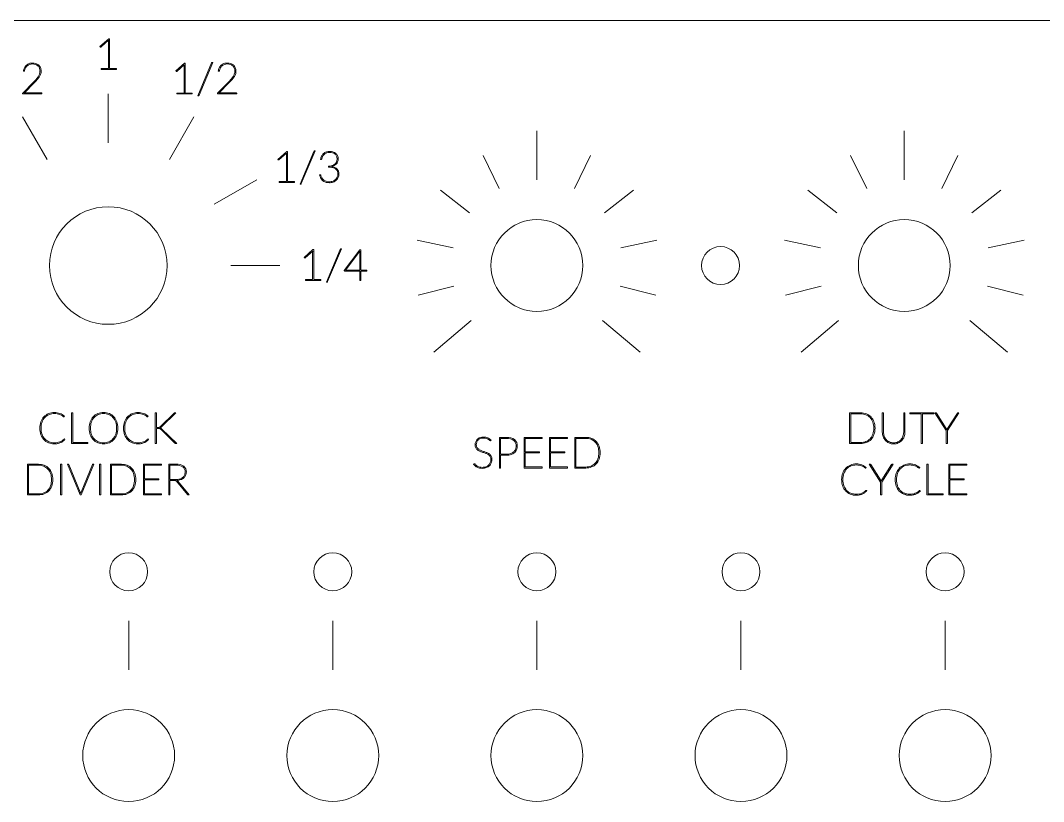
# Model space of a CAD drawing. Header units: millimetres. Extents: x 0 to 300, y 0 to 120.
# Drawn here: x 82.8 to 166.4, y 56.2 to 120 of the extents above; entities that cross this region are included whole.
import ezdxf

# ---------------------------------------------------------------- set-up
doc = ezdxf.new("R2010")
doc.units = ezdxf.units.MM
for name, color, linetype, lineweight, true_color in [('ext', 1, 'Continuous', 0, 0xff0000), ('gravures', 30, 'Continuous', 0, 0xff7f00), ('int', 3, 'Continuous', 0, 0x00ff00), ('txt', 51, 'Continuous', 0, 0xffffb5)]:
    doc.layers.add(name, color=color, linetype=linetype, lineweight=lineweight, true_color=true_color)

msp = doc.modelspace()

# ---------------------------------------------------------------- linework, layer by layer
at = {"layer": 'ext'}
msp.add_line((0, 120), (300, 120), dxfattribs=at)
at = {"layer": 'gravures'}
for p, q in [((90, 110), (90, 114)), ((85, 108.66), (83, 112.124)), ((95, 108.66), (97, 112.124)), ((125, 107), (125, 111)), ((155, 107), (155, 111)), ((121.931, 106.292), (120.616, 108.988)), ((128.069, 106.292), (129.384, 108.988)), ((151.931, 106.292), (150.616, 108.988)), ((158.069, 106.292), (159.384, 108.988)), ((98.66, 105), (102.124, 107)), ((119.484, 104.31), (117.12, 106.157)), ((130.516, 104.31), (132.88, 106.157)), ((149.484, 104.31), (147.12, 106.157)), ((160.516, 104.31), (162.88, 106.157)), ((118.153, 101.455), (115.219, 102.079)), ((131.847, 101.455), (134.781, 102.079)), ((148.153, 101.455), (145.219, 102.079)), ((161.847, 101.455), (164.781, 102.079)), ((100, 100), (104, 100)), ((118.208, 98.307), (115.297, 97.581)), ((131.792, 98.307), (134.703, 97.581)), ((148.208, 98.307), (145.297, 97.581)), ((161.792, 98.307), (164.703, 97.581)), ((119.638, 95.5), (116.574, 92.929)), ((130.362, 95.5), (133.426, 92.929)), ((149.638, 95.5), (146.574, 92.929)), ((160.362, 95.5), (163.426, 92.929)), ((91.666, 67), (91.666, 71)), ((108.333, 67), (108.333, 71)), ((125, 67), (125, 71)), ((141.666, 67), (141.666, 71)), ((158.333, 67), (158.333, 71))]:
    msp.add_line(p, q, dxfattribs=at)
at = {"layer": 'int'}
for centre, radius in [((90, 100), 4.8), ((125, 100), 3.75), ((155, 100), 3.75), ((140, 100), 1.55), ((91.666, 75), 1.55), ((108.333, 75), 1.55), ((125, 75), 1.55), ((141.666, 75), 1.55), ((158.333, 75), 1.55), ((91.666, 60), 3.75), ((108.333, 60), 3.75), ((125, 60), 3.75), ((141.666, 60), 3.75), ((158.333, 60), 3.75)]:
    msp.add_circle(centre, radius, dxfattribs=at)
at = {"layer": 'txt'}
for p, q in [((89.323, 117.877), (90.035, 118.513)), ((89.35, 117.842), (89.323, 117.877)), ((90.015, 118.386), (89.407, 117.838)), ((90.01, 116.073), (90.01, 118.274)), ((90.035, 118.513), (90.103, 118.513)), ((90.103, 118.513), (90.103, 116.073)), ((95.507, 115.876), (96.219, 116.511)), ((96.199, 116.385), (95.591, 115.837)), ((96.194, 114.072), (96.194, 116.273)), ((96.219, 116.511), (96.286, 116.511)), ((96.286, 116.511), (96.286, 114.072)), ((97.316, 113.856), (98.439, 116.531)), ((98.539, 116.57), (97.415, 113.896)), ((98.5, 116.57), (98.539, 116.57)), ((83.113, 115.862), (83.069, 115.868)), ((89.416, 116.073), (90.01, 116.073)), ((89.416, 116), (89.416, 116.073)), ((90.677, 116), (89.416, 116)), ((90.103, 116.073), (90.677, 116.073)), ((90.677, 116.073), (90.677, 116)), ((95.534, 115.841), (95.507, 115.876)), ((99.022, 115.862), (98.978, 115.868)), ((83.022, 114.079), (83.904, 114.972)), ((83.97, 114.931), (83.127, 114.068)), ((98.932, 114.079), (99.813, 114.972)), ((99.88, 114.931), (99.037, 114.068)), ((83.001, 113.999), (83.001, 114.032)), ((84.583, 113.999), (83.001, 113.999)), ((83.343, 114.086), (84.55, 114.086)), ((84.583, 114.052), (84.583, 113.999)), ((95.6, 114.072), (96.194, 114.072)), ((95.6, 113.999), (95.6, 114.072)), ((96.86, 113.999), (95.6, 113.999)), ((96.286, 114.072), (96.86, 114.072)), ((96.86, 114.072), (96.86, 113.999)), ((97.351, 113.856), (97.316, 113.856)), ((98.91, 113.999), (98.91, 114.032)), ((100.493, 113.999), (98.91, 113.999)), ((99.252, 114.086), (100.459, 114.086)), ((100.493, 114.052), (100.493, 113.999)), ((103.856, 108.663), (104.568, 109.298)), ((103.883, 108.628), (103.856, 108.663)), ((104.548, 109.172), (103.94, 108.624)), ((104.543, 106.858), (104.543, 109.06)), ((104.568, 109.298), (104.635, 109.298)), ((104.635, 109.298), (104.635, 106.858)), ((105.665, 106.643), (106.788, 109.318)), ((106.888, 109.357), (105.764, 106.682)), ((106.849, 109.357), (106.888, 109.357)), ((107.38, 108.649), (107.336, 108.654)), ((107.983, 108.037), (107.983, 108.103)), ((107.252, 107.39), (107.283, 107.404)), ((103.949, 106.858), (104.543, 106.858)), ((103.949, 106.786), (103.949, 106.858)), ((105.21, 106.786), (103.949, 106.786)), ((104.635, 106.858), (105.21, 106.858)), ((105.21, 106.858), (105.21, 106.786)), ((105.7, 106.643), (105.665, 106.643)), ((106, 100.663), (106.711, 101.298)), ((106.692, 101.172), (106.084, 100.624)), ((106.711, 101.298), (106.779, 101.298)), ((106.779, 101.298), (106.779, 98.858)), ((107.809, 98.643), (108.932, 101.318)), ((109.032, 101.357), (107.908, 98.682)), ((108.993, 101.357), (109.032, 101.357)), ((109.266, 99.605), (110.545, 101.289)), ((110.541, 101.161), (109.371, 99.61)), ((110.545, 101.289), (110.619, 101.289)), ((110.619, 101.289), (110.619, 99.61)), ((106.027, 100.628), (106, 100.663)), ((106.686, 98.858), (106.686, 101.06)), ((110.536, 99.61), (110.536, 101.067)), ((109.275, 99.563), (109.266, 99.605)), ((110.536, 99.536), (109.318, 99.536)), ((109.371, 99.61), (110.536, 99.61)), ((110.536, 98.786), (110.536, 99.536)), ((110.619, 99.61), (111.119, 99.61)), ((111.083, 99.536), (110.619, 99.536)), ((110.619, 99.536), (110.619, 98.786)), ((111.119, 99.61), (111.119, 99.566)), ((106.093, 98.858), (106.686, 98.858)), ((106.093, 98.786), (106.093, 98.858)), ((107.353, 98.786), (106.093, 98.786)), ((106.779, 98.858), (107.353, 98.858)), ((107.353, 98.858), (107.353, 98.786)), ((107.844, 98.643), (107.809, 98.643)), ((110.619, 98.786), (110.536, 98.786)), ((86.996, 85.472), (86.996, 87.972)), ((86.996, 87.972), (87.094, 87.972)), ((87.094, 87.972), (87.094, 85.557)), ((93.828, 85.472), (93.828, 87.972)), ((93.828, 87.972), (93.926, 87.972)), ((93.926, 87.972), (93.926, 86.786)), ((94.262, 86.848), (95.365, 87.934)), ((95.52, 87.972), (94.355, 86.825)), ((95.448, 87.972), (95.52, 87.972)), ((150.539, 85.472), (150.539, 87.972)), ((150.539, 87.972), (151.441, 87.972)), ((151.441, 87.892), (150.637, 87.892)), ((150.637, 87.892), (150.637, 85.552)), ((153.208, 86.411), (153.208, 87.972)), ((153.208, 87.972), (153.305, 87.972)), ((153.305, 87.972), (153.305, 86.414)), ((154.951, 86.411), (154.951, 87.972)), ((154.951, 87.972), (155.05, 87.972)), ((155.05, 87.972), (155.05, 86.411)), ((155.466, 87.887), (155.466, 87.972)), ((155.466, 87.972), (157.4, 87.972)), ((156.387, 87.887), (155.466, 87.887)), ((156.387, 85.472), (156.387, 87.887)), ((157.4, 87.887), (156.484, 87.887)), ((156.484, 87.887), (156.484, 85.472)), ((157.4, 87.972), (157.4, 87.887)), ((158.433, 86.522), (157.505, 87.972)), ((157.505, 87.972), (157.589, 87.972)), ((157.631, 87.945), (158.422, 86.704)), ((159.461, 87.972), (158.533, 86.522)), ((158.543, 86.704), (159.335, 87.945)), ((159.376, 87.972), (159.461, 87.972)), ((86.417, 87.703), (86.39, 87.664)), ((93.249, 87.703), (93.223, 87.664)), ((93.926, 86.786), (94.086, 86.786)), ((94.092, 86.708), (93.926, 86.708)), ((93.926, 86.708), (93.926, 85.472)), ((95.439, 85.505), (94.28, 86.635)), ((94.357, 86.683), (95.59, 85.472)), ((158.433, 85.472), (158.433, 86.522)), ((158.533, 86.522), (158.533, 85.472)), ((86.427, 85.835), (86.465, 85.795)), ((88.333, 85.472), (86.996, 85.472)), ((87.094, 85.557), (88.333, 85.557)), ((88.333, 85.557), (88.333, 85.472)), ((93.26, 85.835), (93.297, 85.795)), ((93.926, 85.472), (93.828, 85.472)), ((95.59, 85.472), (95.52, 85.472)), ((121.254, 85.751), (121.233, 85.712)), ((121.942, 83.472), (121.942, 85.972)), ((121.942, 85.972), (122.54, 85.972)), ((122.54, 85.894), (122.04, 85.894)), ((122.04, 85.894), (122.04, 84.597)), ((123.956, 83.472), (123.956, 85.972)), ((123.956, 85.972), (125.432, 85.972)), ((125.432, 85.888), (124.054, 85.888)), ((124.054, 85.888), (124.054, 84.78)), ((125.432, 85.972), (125.432, 85.888)), ((126.024, 83.472), (126.024, 85.972)), ((126.024, 85.972), (127.5, 85.972)), ((127.5, 85.888), (126.122, 85.888)), ((126.122, 85.888), (126.122, 84.78)), ((127.5, 85.972), (127.5, 85.888)), ((128.092, 83.472), (128.092, 85.972)), ((128.092, 85.972), (128.993, 85.972)), ((128.993, 85.892), (128.189, 85.892)), ((128.189, 85.892), (128.189, 83.552)), ((151.441, 85.472), (150.539, 85.472)), ((150.637, 85.552), (151.441, 85.552)), ((156.484, 85.472), (156.387, 85.472)), ((158.533, 85.472), (158.433, 85.472)), ((122.04, 84.597), (122.54, 84.597)), ((122.04, 84.517), (122.04, 83.472)), ((122.54, 84.517), (122.04, 84.517)), ((124.054, 84.78), (125.215, 84.78)), ((125.215, 84.699), (124.054, 84.699)), ((124.054, 84.699), (124.054, 83.556)), ((125.215, 84.78), (125.215, 84.699)), ((126.122, 84.78), (127.283, 84.78)), ((127.283, 84.699), (126.122, 84.699)), ((126.122, 84.699), (126.122, 83.556)), ((127.283, 84.78), (127.283, 84.699)), ((83.399, 81.276), (83.399, 83.776)), ((83.399, 83.776), (84.301, 83.776)), ((84.301, 83.696), (83.497, 83.696)), ((83.497, 83.696), (83.497, 81.356)), ((86.1, 81.276), (86.1, 83.776)), ((86.1, 83.776), (86.198, 83.776)), ((86.198, 83.776), (86.198, 81.276)), ((86.659, 83.776), (86.735, 83.776)), ((87.697, 81.276), (86.659, 83.776)), ((86.774, 83.746), (87.702, 81.507)), ((87.778, 81.507), (88.705, 83.746)), ((88.822, 83.776), (87.784, 81.276)), ((88.748, 83.776), (88.822, 83.776)), ((89.283, 81.276), (89.283, 83.776)), ((89.283, 83.776), (89.38, 83.776)), ((89.38, 83.776), (89.38, 81.276)), ((90.173, 81.276), (90.173, 83.776)), ((90.173, 83.776), (91.075, 83.776)), ((91.075, 83.696), (90.271, 83.696)), ((90.271, 83.696), (90.271, 81.356)), ((92.874, 81.276), (92.874, 83.776)), ((92.874, 83.776), (94.35, 83.776)), ((94.35, 83.692), (92.972, 83.692)), ((92.972, 83.692), (92.972, 82.584)), ((94.35, 83.776), (94.35, 83.692)), ((94.942, 81.276), (94.942, 83.776)), ((94.942, 83.776), (95.544, 83.776)), ((95.544, 83.698), (95.039, 83.698)), ((95.039, 83.698), (95.039, 82.528)), ((119.837, 83.769), (119.86, 83.804)), ((124.054, 83.556), (125.436, 83.556)), ((125.436, 83.556), (125.432, 83.472)), ((126.122, 83.556), (127.504, 83.556)), ((127.504, 83.556), (127.5, 83.472)), ((128.189, 83.552), (128.993, 83.552)), ((153.058, 82.327), (152.13, 83.776)), ((152.13, 83.776), (152.214, 83.776)), ((152.256, 83.749), (153.048, 82.508)), ((154.086, 83.776), (153.158, 82.327)), ((153.169, 82.508), (153.96, 83.749)), ((154.001, 83.776), (154.086, 83.776)), ((156.847, 81.276), (156.847, 83.776)), ((156.847, 83.776), (156.945, 83.776)), ((156.945, 83.776), (156.945, 81.361)), ((158.634, 81.276), (158.634, 83.776)), ((158.634, 83.776), (160.11, 83.776)), ((160.11, 83.692), (158.732, 83.692)), ((158.732, 83.692), (158.732, 82.584)), ((160.11, 83.776), (160.11, 83.692)), ((122.04, 83.472), (121.942, 83.472)), ((125.432, 83.472), (123.956, 83.472)), ((127.5, 83.472), (126.024, 83.472)), ((128.993, 83.472), (128.092, 83.472)), ((151.894, 83.508), (151.867, 83.468)), ((156.268, 83.508), (156.241, 83.468)), ((92.972, 82.584), (94.133, 82.584)), ((94.133, 82.503), (92.972, 82.503)), ((92.972, 82.503), (92.972, 81.36)), ((94.133, 82.584), (94.133, 82.503)), ((95.039, 82.528), (95.516, 82.528)), ((95.039, 82.453), (95.039, 81.276)), ((95.404, 82.453), (95.039, 82.453)), ((96.457, 81.306), (95.575, 82.385)), ((95.67, 82.405), (96.601, 81.276)), ((153.058, 81.276), (153.058, 82.327)), ((153.158, 82.327), (153.158, 81.276)), ((158.732, 82.584), (159.893, 82.584)), ((159.893, 82.503), (158.732, 82.503)), ((158.732, 82.503), (158.732, 81.36)), ((159.893, 82.584), (159.893, 82.503)), ((84.301, 81.276), (83.399, 81.276)), ((83.497, 81.356), (84.301, 81.356)), ((86.198, 81.276), (86.1, 81.276)), ((87.784, 81.276), (87.697, 81.276)), ((89.38, 81.276), (89.283, 81.276)), ((91.075, 81.276), (90.173, 81.276)), ((90.271, 81.356), (91.075, 81.356)), ((94.35, 81.276), (92.874, 81.276)), ((92.972, 81.36), (94.353, 81.36)), ((94.353, 81.36), (94.35, 81.276)), ((95.039, 81.276), (94.942, 81.276)), ((96.601, 81.276), (96.52, 81.276)), ((151.905, 81.639), (151.942, 81.6)), ((153.158, 81.276), (153.058, 81.276)), ((156.279, 81.639), (156.316, 81.6)), ((158.184, 81.276), (156.847, 81.276)), ((156.945, 81.361), (158.184, 81.361)), ((158.184, 81.361), (158.184, 81.276)), ((160.11, 81.276), (158.634, 81.276)), ((158.732, 81.36), (160.113, 81.36)), ((160.113, 81.36), (160.11, 81.276))]:
    msp.add_line(p, q, dxfattribs=at)
for centre, radius, start, end in [((89.384, 117.87), 0.0434, 219.45133, 260.87759), ((89.382, 117.86), 0.0335, 261.89538, 319.37971), ((91.216, 118.271), 1.206, 174.53526, 179.85983), ((83.907, 115.763), 0.845, 153.1851, 172.88889), ((83.774, 115.827), 0.697, 131.30518, 152.98981), ((83.881, 115.783), 0.725, 151.92308, 170.47908), ((83.768, 115.843), 0.596, 130.48064, 151.86741), ((83.765, 115.831), 0.689, 109.11702, 130.93791), ((83.788, 115.815), 0.631, 109.81768, 130.25565), ((83.81, 115.695), 0.832, 89.42542, 108.97759), ((83.807, 115.754), 0.695, 89.33508, 109.57446), ((83.817, 115.687), 0.763, 72.86453, 90.15614), ((83.821, 115.645), 0.882, 72.91376, 90.15466), ((83.881, 115.888), 0.551, 49.86651, 73.06599), ((83.893, 115.87), 0.646, 50.49167, 73.18171), ((83.894, 115.909), 0.527, 24.40625, 49.4122), ((83.928, 115.92), 0.585, 24.3879, 49.95774), ((83.81, 115.88), 0.616, 358.54262, 23.68346), ((83.827, 115.882), 0.692, 358.62911, 23.80135), ((97.4, 116.27), 1.206, 174.53526, 179.85983), ((98.498, 116.506), 0.064, 88.51459, 157.1425), ((99.816, 115.763), 0.845, 153.1851, 172.88889), ((99.684, 115.827), 0.697, 131.30518, 152.98981), ((99.791, 115.783), 0.725, 151.92308, 170.47908), ((99.677, 115.843), 0.596, 130.48064, 151.86741), ((99.675, 115.831), 0.689, 109.11702, 130.93791), ((99.698, 115.815), 0.631, 109.81768, 130.25565), ((99.72, 115.695), 0.832, 89.42542, 108.97759), ((99.717, 115.754), 0.695, 89.33508, 109.57446), ((99.727, 115.687), 0.763, 72.86453, 90.15614), ((99.731, 115.645), 0.882, 72.91376, 90.15466), ((99.791, 115.888), 0.551, 49.86651, 73.06599), ((99.803, 115.87), 0.646, 50.49167, 73.18171), ((99.803, 115.909), 0.527, 24.40625, 49.4122), ((99.837, 115.92), 0.585, 24.3879, 49.95774), ((99.719, 115.88), 0.616, 358.54262, 23.68346), ((99.737, 115.882), 0.692, 358.62911, 23.80135), ((83.121, 115.908), 0.0461, 260.34927, 354.58552), ((82.744, 116.417), 1.837, 317.91096, 326.31716), ((82.89, 116.359), 1.769, 316.78045, 325.86245), ((83.412, 115.973), 1.034, 326.26093, 340.04349), ((83.461, 115.972), 1.08, 325.8867, 339.91868), ((83.709, 115.859), 0.716, 340.53695, 0.41912), ((83.751, 115.859), 0.769, 340.38032, 0.48909), ((95.568, 115.869), 0.0434, 219.45133, 260.87759), ((95.566, 115.859), 0.0335, 261.89538, 319.37971), ((99.03, 115.908), 0.0461, 260.34927, 354.58552), ((98.653, 116.417), 1.837, 317.91096, 326.31716), ((98.8, 116.359), 1.769, 316.78045, 325.86245), ((99.321, 115.973), 1.034, 326.26093, 340.04349), ((99.37, 115.972), 1.08, 325.8867, 339.91868), ((99.619, 115.859), 0.716, 340.53695, 0.41912), ((99.66, 115.859), 0.769, 340.38032, 0.48909), ((79.585, 119.254), 6.082, 315.2446, 318.02856), ((77.367, 121.517), 9.327, 315.0721, 316.92517), ((95.495, 119.254), 6.082, 315.2446, 318.02856), ((93.276, 121.517), 9.327, 315.0721, 316.92517), ((83.055, 114.033), 0.0537, 152.03812, 180.90525), ((83.079, 114.02), 0.0813, 133.91539, 151.81266), ((83.301, 113.158), 0.927, 94.52899, 100.79196), ((83.34, 112.696), 1.39, 89.87485, 94.61281), ((84.554, 114.056), 0.0299, 351.54055, 97.79708), ((97.351, 113.938), 0.0818, 269.94782, 297.13439), ((97.362, 113.916), 0.0573, 297.73549, 338.95126), ((98.964, 114.033), 0.0537, 152.03812, 180.90525), ((98.988, 114.02), 0.0813, 133.91539, 151.81266), ((99.21, 113.158), 0.927, 94.52899, 100.79196), ((99.249, 112.696), 1.39, 89.87485, 94.61281), ((100.463, 114.056), 0.0299, 351.54055, 97.79708), ((103.917, 108.655), 0.0434, 219.45133, 260.87759), ((103.915, 108.646), 0.0335, 261.89538, 319.37971), ((105.749, 109.057), 1.206, 174.53526, 179.85983), ((106.847, 109.293), 0.064, 88.51459, 157.1425), ((108.18, 108.547), 0.851, 153.18361, 172.74205), ((107.39, 108.684), 0.0367, 254.5571, 307.52478), ((107.356, 108.706), 0.0754, 318.18759, 348.16845), ((108.043, 108.613), 0.699, 131.36835, 152.99414), ((108.136, 108.569), 0.716, 151.47723, 170.29056), ((108.044, 108.619), 0.612, 130.57811, 151.45487), ((108.031, 108.62), 0.686, 109.07422, 130.98071), ((108.051, 108.606), 0.626, 109.602, 130.27151), ((108.078, 108.48), 0.834, 89.43255, 108.95778), ((108.075, 108.533), 0.703, 89.37785, 109.45658), ((108.086, 108.474), 0.762, 73.05463, 90.22507), ((108.09, 108.42), 0.894, 73.41344, 90.22928), ((108.149, 108.672), 0.554, 50.93793, 73.32171), ((108.168, 108.673), 0.629, 51.01524, 73.66218), ((108.186, 108.728), 0.487, 24.29177, 50.22685), ((108.205, 108.727), 0.564, 25.15479, 50.53963), ((108.089, 108.69), 0.591, 358.5967, 23.74992), ((108.14, 108.669), 0.541, 335.88306, 0.70236), ((108.133, 108.702), 0.64, 358.5721, 24.40149), ((108.196, 108.678), 0.577, 337.81001, 0.79484), ((107.961, 109.155), 1.052, 271.17445, 287.44055), ((107.997, 106.779), 1.259, 74.38643, 90.65306), ((108.076, 108.844), 0.782, 282.17388, 298.12783), ((108.138, 107.224), 0.862, 65.25439, 83.1421), ((108.082, 108.776), 0.654, 287.31218, 309.27715), ((108.16, 107.361), 0.654, 50.83951, 74.33704), ((108.133, 108.745), 0.668, 297.83932, 316.15353), ((108.173, 108.659), 0.507, 309.68686, 335.35815), ((108.234, 107.436), 0.629, 43.943, 65.12811), ((108.275, 107.513), 0.464, 21.74411, 50.10015), ((108.195, 108.682), 0.58, 316.40641, 337.47491), ((108.3, 107.505), 0.534, 19.94303, 43.53435), ((108.838, 107.782), 1.633, 193.88739, 198.96168), ((107.306, 107.333), 0.0745, 80.43423, 108.31529), ((108.073, 107.519), 0.824, 198.92426, 209.86926), ((107.309, 107.366), 0.0419, 11.01154, 77.2576), ((106.129, 106.965), 1.288, 15.68289, 18.49651), ((108.027, 107.493), 0.772, 209.9101, 222.26375), ((108.113, 107.54), 0.778, 196.94275, 205.3025), ((108.074, 107.523), 0.736, 205.39128, 216.79917), ((107.877, 107.36), 0.571, 222.52729, 240.6971), ((107.929, 107.415), 0.554, 216.85323, 234.88149), ((107.998, 107.515), 0.676, 235.00286, 252.45368), ((108.088, 107.52), 0.682, 293.11173, 315.42371), ((108.094, 107.546), 0.783, 290.42819, 311.81675), ((108.137, 107.469), 0.61, 315.63579, 338.28118), ((108.151, 107.477), 0.694, 312.07671, 335.13746), ((108.167, 107.463), 0.581, 337.69167, 359.28441), ((108.13, 107.461), 0.617, 359.48887, 21.18125), ((108.203, 107.455), 0.637, 334.99904, 0.26629), ((108.177, 107.465), 0.663, 359.39591, 19.59215), ((105.7, 106.725), 0.0818, 269.94782, 297.13439), ((105.711, 106.703), 0.0573, 297.73549, 338.95126), ((107.976, 107.542), 0.778, 240.88249, 256.40651), ((108.038, 107.814), 1.057, 256.62584, 270.81701), ((108.034, 107.655), 0.82, 253.01368, 271.20292), ((108.067, 107.582), 0.747, 268.76656, 292.74796), ((108.062, 107.629), 0.872, 269.39694, 290.49704), ((107.892, 101.057), 1.206, 174.53526, 179.85983), ((108.991, 101.293), 0.064, 88.51459, 157.1425), ((111.505, 101.062), 0.969, 174.11861, 179.70608), ((106.06, 100.655), 0.0434, 219.45133, 260.87759), ((106.058, 100.646), 0.0335, 261.89538, 319.37971), ((109.311, 99.572), 0.0371, 194.02771, 230.39414), ((109.313, 99.585), 0.0496, 238.61934, 275.2295), ((111.09, 99.565), 0.0293, 257.48897, 2.98375), ((107.844, 98.725), 0.0818, 269.94782, 297.13439), ((107.855, 98.703), 0.0573, 297.73549, 338.95126), ((85.54, 86.89), 1.1, 112.28472, 136.48442), ((85.539, 86.914), 0.991, 112.0736, 136.66172), ((85.596, 86.744), 1.256, 89.31219, 112.12125), ((85.598, 86.761), 1.155, 89.35702, 111.93101), ((85.633, 86.792), 1.208, 69.49904, 91.02901), ((85.621, 86.731), 1.186, 79.56853, 90.45747), ((85.621, 86.741), 1.176, 70.32445, 79.48981), ((85.721, 87.019), 0.88, 60.36154, 70.36367), ((85.592, 86.758), 1.255, 48.90476, 68.30397), ((85.434, 86.528), 1.449, 55.36617, 60.10752), ((84.917, 85.793), 2.348, 53.13126, 55.16925), ((89.547, 86.929), 1.061, 112.52244, 137.02528), ((89.541, 86.963), 0.943, 112.36083, 137.62766), ((89.599, 86.793), 1.207, 89.3339, 112.34574), ((89.601, 86.806), 1.111, 89.34723, 112.13056), ((89.629, 86.773), 1.227, 67.95362, 90.74173), ((89.627, 86.796), 1.121, 67.9658, 90.71702), ((89.691, 86.965), 0.941, 42.3415, 67.67001), ((89.691, 86.938), 1.051, 42.95755, 67.67106), ((92.373, 86.89), 1.1, 112.28472, 136.48442), ((92.372, 86.914), 0.991, 112.0736, 136.66172), ((92.429, 86.744), 1.256, 89.31219, 112.12125), ((92.431, 86.761), 1.155, 89.35702, 111.93101), ((92.465, 86.792), 1.208, 69.49904, 91.02901), ((92.453, 86.731), 1.186, 79.56853, 90.45747), ((92.453, 86.741), 1.176, 70.32445, 79.48981), ((92.553, 87.019), 0.88, 60.36154, 70.36367), ((92.424, 86.758), 1.255, 48.90476, 68.30397), ((92.267, 86.528), 1.449, 55.36617, 60.10752), ((91.749, 85.793), 2.348, 53.13126, 55.16925), ((95.464, 87.842), 0.136, 115.79099, 136.95864), ((95.446, 87.862), 0.109, 88.72554, 112.11018), ((151.456, 86.695), 1.277, 68.93076, 90.6924), ((151.454, 86.731), 1.161, 68.83023, 90.67857), ((151.533, 86.943), 0.935, 43.45733, 68.62827), ((151.54, 86.922), 1.035, 43.94901, 68.74081), ((157.591, 87.93), 0.0424, 58.26858, 93.44672), ((157.569, 87.908), 0.0727, 30.47642, 51.89543), ((159.375, 87.927), 0.0444, 89.50781, 156.34792), ((85.905, 86.74), 1.496, 160.34214, 180.71929), ((85.596, 86.85), 1.168, 136.95153, 160.2995), ((85.952, 86.742), 1.442, 160.70855, 180.82783), ((85.612, 86.86), 1.082, 137.22224, 160.64005), ((86.38, 87.73), 0.0803, 226.83095, 256.64104), ((86.366, 87.682), 0.0304, 262.8412, 324.49988), ((89.992, 86.743), 1.548, 160.87184, 180.78212), ((89.627, 86.869), 1.161, 137.55296, 160.83941), ((90.027, 86.744), 1.482, 161.1836, 180.87345), ((89.661, 86.867), 1.096, 138.14343, 161.08455), ((89.584, 86.881), 1.076, 18.50413, 41.82322), ((89.603, 86.871), 1.161, 19.14089, 42.44225), ((89.169, 86.744), 1.513, 359.13733, 18.41219), ((89.231, 86.743), 1.554, 359.1983, 19.08783), ((92.738, 86.74), 1.496, 160.34214, 180.71929), ((92.429, 86.85), 1.168, 136.95153, 160.2995), ((92.785, 86.742), 1.442, 160.70855, 180.82783), ((92.445, 86.86), 1.082, 137.22224, 160.64005), ((93.213, 87.73), 0.0803, 226.83095, 256.64104), ((93.198, 87.682), 0.0304, 262.8412, 324.49988), ((151.46, 86.89), 1.024, 18.73157, 42.80891), ((151.476, 86.876), 1.113, 19.47073, 43.3584), ((151.026, 86.746), 1.482, 359.06203, 18.60986), ((151.095, 86.745), 1.516, 359.10578, 19.33425), ((85.934, 86.7), 1.525, 179.19659, 199.47398), ((85.611, 86.587), 1.183, 199.52004, 222.43202), ((85.968, 86.699), 1.458, 179.09196, 199.18782), ((85.616, 86.579), 1.086, 199.31831, 222.55645), ((89.991, 86.7), 1.546, 179.18831, 199.13772), ((89.626, 86.575), 1.16, 199.21507, 222.49067), ((90.026, 86.699), 1.481, 179.13255, 198.82421), ((89.643, 86.57), 1.077, 198.86829, 222.13869), ((89.601, 86.556), 1.058, 317.89502, 341.5437), ((89.604, 86.575), 1.16, 317.50933, 340.78493), ((89.17, 86.699), 1.512, 341.58015, 0.85681), ((89.239, 86.7), 1.546, 340.86228, 0.81169), ((92.766, 86.7), 1.525, 179.19659, 199.47398), ((92.444, 86.587), 1.183, 199.52004, 222.43202), ((92.801, 86.699), 1.458, 179.09196, 199.18782), ((92.449, 86.579), 1.086, 199.31831, 222.55645), ((94.091, 87.591), 0.805, 269.67982, 273.8033), ((94.098, 86.258), 0.45, 81.84749, 90.82101), ((94.132, 86.964), 0.176, 273.84284, 288.5828), ((94.134, 86.515), 0.19, 66.82837, 81.65799), ((94.145, 86.925), 0.136, 288.7177, 306.55183), ((94.148, 86.552), 0.151, 50.09446, 65.95169), ((94.021, 87.085), 0.338, 307.28562, 315.52094), ((93.879, 86.238), 0.564, 44.67808, 49.5884), ((94.203, 86.92), 0.172, 284.6874, 304.75828), ((94.194, 86.549), 0.211, 58.37197, 75.73891), ((93.976, 87.213), 0.542, 306.77259, 314.29309), ((94.17, 86.526), 0.244, 39.89766, 56.27197), ((151.458, 86.554), 1.026, 317.22344, 341.26293), ((151.476, 86.567), 1.113, 316.6416, 340.52927), ((151.027, 86.698), 1.481, 341.3823, 0.93211), ((151.096, 86.698), 1.515, 340.65812, 0.88835), ((154.315, 86.402), 1.107, 179.55974, 199.57557), ((154.355, 86.406), 1.05, 179.57897, 198.83116), ((154.155, 86.336), 0.837, 198.66064, 221.04299), ((154.11, 86.331), 0.828, 318.72672, 341.25921), ((153.908, 86.402), 1.043, 341.10563, 0.44329), ((153.942, 86.402), 1.107, 340.42443, 0.44026), ((156.902, 85.814), 1.762, 28.15514, 30.34252), ((157.795, 86.291), 0.749, 23.36027, 28.17838), ((159.014, 86.369), 0.575, 151.10212, 157.48965), ((160.978, 85.279), 2.821, 149.66429, 151.01341), ((85.51, 86.508), 1.055, 222.94135, 247.5326), ((85.529, 86.51), 0.975, 223.02222, 247.49142), ((85.563, 86.642), 1.199, 247.67523, 270.60878), ((85.571, 86.618), 1.091, 247.66539, 270.54791), ((85.587, 86.891), 1.448, 269.54957, 280.84641), ((85.594, 87.06), 1.533, 269.49967, 279.17805), ((85.678, 86.52), 0.987, 279.37761, 292.00238), ((85.628, 86.658), 1.211, 281.00117, 292.75233), ((85.709, 86.435), 0.896, 292.22343, 305.05998), ((85.693, 86.498), 1.038, 292.88366, 305.48352), ((85.251, 87.074), 1.683, 305.33202, 312.37707), ((85.507, 86.754), 1.355, 305.61842, 314.99106), ((86.412, 85.809), 0.0348, 96.31397, 140.63444), ((86.402, 85.805), 0.0386, 49.08547, 81.50967), ((89.535, 86.503), 1.045, 222.99271, 247.82838), ((89.544, 86.494), 0.953, 222.74292, 247.67034), ((89.599, 86.673), 1.226, 248.02073, 270.66557), ((89.601, 86.641), 1.111, 247.86944, 270.65277), ((89.627, 86.651), 1.121, 269.28298, 292.0342), ((89.629, 86.681), 1.234, 269.25905, 291.90922), ((89.687, 86.492), 0.951, 292.29888, 317.28786), ((89.695, 86.504), 1.045, 292.19522, 317.01203), ((92.343, 86.508), 1.055, 222.94135, 247.5326), ((92.362, 86.51), 0.975, 223.02222, 247.49142), ((92.395, 86.642), 1.199, 247.67523, 270.60878), ((92.403, 86.618), 1.091, 247.66539, 270.54791), ((92.419, 86.891), 1.448, 269.54957, 280.84641), ((92.427, 87.06), 1.533, 269.49967, 279.17805), ((92.511, 86.52), 0.987, 279.37761, 292.00238), ((92.461, 86.658), 1.211, 281.00117, 292.75233), ((92.541, 86.435), 0.896, 292.22343, 305.05998), ((92.525, 86.498), 1.038, 292.88366, 305.48352), ((92.083, 87.074), 1.683, 305.33202, 312.37707), ((92.339, 86.754), 1.355, 305.61842, 314.99106), ((93.244, 85.809), 0.0348, 96.31397, 140.63444), ((93.235, 85.805), 0.0386, 49.08547, 81.50967), ((95.513, 85.561), 0.092, 217.20562, 242.02212), ((95.513, 85.589), 0.118, 248.46127, 273.34071), ((120.566, 85.38), 0.61, 157.55577, 180.19188), ((120.507, 85.358), 0.551, 177.98799, 205.93681), ((120.548, 85.388), 0.59, 134.19642, 157.59214), ((120.586, 85.383), 0.539, 158.02309, 180.22627), ((120.484, 85.366), 0.437, 177.93767, 209.11687), ((120.55, 85.397), 0.501, 134.14767, 157.9911), ((120.586, 85.342), 0.649, 110.99422, 133.82105), ((120.58, 85.362), 0.547, 110.22072, 133.75808), ((120.635, 85.206), 0.794, 88.95579, 110.76623), ((120.637, 85.201), 0.717, 88.98531, 110.06573), ((120.666, 85.138), 0.862, 68.41875, 91.08994), ((120.668, 85.188), 0.731, 72.23106, 91.46979), ((120.672, 85.225), 0.694, 56.8669, 71.58269), ((120.655, 85.179), 0.829, 43.6871, 66.67361), ((120.668, 85.226), 0.695, 46.29815, 56.52353), ((121.224, 85.787), 0.0953, 217.69887, 257.14485), ((121.203, 85.728), 0.0333, 268.70567, 331.89969), ((122.608, 84.986), 0.988, 54.48997, 94.00188), ((122.604, 85.043), 0.853, 53.44194, 94.34166), ((122.7, 85.287), 0.604, 356.14088, 46.93154), ((122.739, 85.295), 0.665, 355.79395, 48.14947), ((122.681, 85.242), 0.621, 336.09914, 0.42372), ((122.707, 85.239), 0.695, 335.71751, 0.57467), ((129.009, 84.695), 1.277, 68.93076, 90.6924), ((129.007, 84.731), 1.161, 68.83023, 90.67857), ((129.086, 84.943), 0.935, 43.45733, 68.62827), ((129.092, 84.922), 1.035, 43.94901, 68.74081), ((129.013, 84.89), 1.024, 18.73157, 42.80891), ((129.029, 84.876), 1.113, 19.47073, 43.3584), ((128.578, 84.746), 1.482, 359.06203, 18.60986), ((128.648, 84.745), 1.516, 359.10578, 19.33425), ((151.454, 86.712), 1.161, 269.32143, 291.16977), ((151.456, 86.749), 1.277, 269.3076, 291.06924), ((151.533, 86.499), 0.934, 291.37505, 316.58499), ((151.54, 86.522), 1.035, 291.25919, 316.05099), ((154.141, 86.338), 0.921, 199.46381, 221.91716), ((154.083, 86.294), 0.848, 222.31559, 246.55053), ((154.081, 86.279), 0.744, 221.48455, 246.31652), ((154.114, 86.378), 0.939, 246.84174, 270.89804), ((154.115, 86.369), 0.84, 246.68496, 270.9689), ((154.144, 86.363), 0.834, 268.98399, 293.39909), ((154.144, 86.372), 0.933, 269.0599, 293.23356), ((154.171, 86.285), 0.753, 293.83603, 318.28594), ((154.167, 86.304), 0.861, 293.63116, 317.50273), ((154.125, 86.335), 0.913, 317.8279, 340.52282), ((120.489, 85.368), 0.539, 207.65039, 231.91007), ((120.523, 85.406), 0.492, 211.02808, 235.90391), ((120.655, 85.588), 0.815, 232.28887, 248.91786), ((120.776, 85.781), 0.944, 235.93595, 249.97759), ((121.754, 88.372), 3.808, 248.54935, 252.31191), ((122.784, 91.166), 6.691, 249.61576, 251.75328), ((118.579, 78.416), 6.642, 70.16417, 72.31048), ((119.34, 80.718), 4.31, 68.42786, 71.75884), ((120.538, 83.827), 0.888, 55.70724, 70.59603), ((120.615, 83.932), 0.852, 52.85338, 68.73208), ((120.758, 84.152), 0.494, 30.74876, 55.51264), ((120.808, 84.191), 0.529, 28.06672, 52.62821), ((120.786, 84.188), 0.452, 357.78264, 28.68774), ((120.802, 84.204), 0.529, 358.07902, 26.42479), ((122.553, 85.546), 0.949, 269.18635, 288.68271), ((122.553, 85.608), 1.09, 269.30498, 288.15393), ((122.626, 85.331), 0.722, 288.67162, 310.73765), ((122.636, 85.357), 0.826, 288.07411, 309.84661), ((122.705, 85.232), 0.596, 311.18708, 336.01826), ((122.738, 85.229), 0.663, 310.20679, 335.48116), ((128.58, 84.698), 1.481, 341.3823, 0.93211), ((128.649, 84.698), 1.515, 340.65812, 0.88835), ((84.316, 82.499), 1.277, 68.93076, 90.6924), ((84.315, 82.535), 1.161, 68.83023, 90.67857), ((84.393, 82.747), 0.935, 43.45733, 68.62827), ((84.4, 82.726), 1.035, 43.94901, 68.74081), ((86.737, 83.738), 0.0378, 11.56269, 93.24477), ((88.743, 83.737), 0.0396, 83.97708, 166.49937), ((91.09, 82.499), 1.277, 68.93076, 90.6924), ((91.088, 82.535), 1.161, 68.83023, 90.67857), ((91.167, 82.747), 0.935, 43.45733, 68.62827), ((91.174, 82.726), 1.035, 43.94901, 68.74081), ((95.613, 82.756), 1.023, 57.45543, 93.84195), ((95.603, 82.783), 0.917, 58.05791, 93.67571), ((95.786, 83.172), 0.492, 355.52955, 52.1418), ((95.816, 83.178), 0.561, 355.90819, 51.69565), ((120.757, 84.557), 1.211, 220.59529, 229.81192), ((119.951, 83.716), 0.127, 126.92327, 135.87417), ((119.892, 83.79), 0.0322, 86.00754, 120.93878), ((119.88, 83.763), 0.0608, 37.70411, 77.1861), ((121.503, 85.389), 2.237, 225.26793, 227.31341), ((120.463, 84.213), 0.759, 230.01499, 244.25689), ((120.783, 84.614), 1.179, 227.50261, 232.91205), ((120.479, 84.217), 0.679, 233.16783, 244.82099), ((120.538, 84.346), 0.821, 244.91069, 256.61032), ((120.541, 84.372), 0.847, 256.8072, 270.69367), ((120.564, 84.307), 0.782, 269.06919, 290.75704), ((120.618, 84.162), 0.628, 290.91094, 314.50703), ((120.621, 84.172), 0.719, 291.11477, 314.54023), ((120.637, 84.136), 0.596, 314.95284, 338.73131), ((120.65, 84.134), 0.672, 315.03003, 339.20277), ((120.559, 84.166), 0.679, 338.74514, 0.39356), ((120.529, 84.181), 0.802, 339.15736, 0.40932), ((129.007, 84.712), 1.161, 269.32143, 291.16977), ((129.009, 84.749), 1.277, 269.3076, 291.06924), ((129.086, 84.499), 0.934, 291.37505, 316.58499), ((129.092, 84.522), 1.035, 291.25919, 316.05099), ((129.011, 84.554), 1.026, 317.22344, 341.26293), ((129.029, 84.567), 1.113, 316.6416, 340.52927), ((151.018, 82.694), 1.1, 112.28472, 136.48442), ((151.016, 82.719), 0.991, 112.0736, 136.66172), ((151.073, 82.548), 1.256, 89.31219, 112.12125), ((151.075, 82.565), 1.155, 89.35702, 111.93101), ((151.11, 82.596), 1.208, 69.49904, 91.02901), ((151.098, 82.535), 1.186, 79.56853, 90.45747), ((151.098, 82.545), 1.176, 70.32445, 79.48981), ((151.198, 82.823), 0.88, 60.36154, 70.36367), ((151.069, 82.562), 1.255, 48.90476, 68.30397), ((150.911, 82.332), 1.449, 55.36617, 60.10752), ((152.216, 83.734), 0.0424, 58.26858, 93.44672), ((152.194, 83.712), 0.0727, 30.47642, 51.89543), ((154, 83.732), 0.0444, 89.50781, 156.34792), ((155.391, 82.694), 1.1, 112.28472, 136.48442), ((155.39, 82.719), 0.991, 112.0736, 136.66172), ((155.447, 82.548), 1.256, 89.31219, 112.12125), ((155.449, 82.565), 1.155, 89.35702, 111.93101), ((155.484, 82.596), 1.208, 69.49904, 91.02901), ((155.472, 82.535), 1.186, 79.56853, 90.45747), ((155.472, 82.545), 1.176, 70.32445, 79.48981), ((155.572, 82.823), 0.88, 60.36154, 70.36367), ((155.443, 82.562), 1.255, 48.90476, 68.30397), ((155.285, 82.332), 1.449, 55.36617, 60.10752), ((84.321, 82.694), 1.024, 18.73157, 42.80891), ((84.337, 82.68), 1.113, 19.47073, 43.3584), ((83.886, 82.55), 1.482, 359.06203, 18.60986), ((83.955, 82.549), 1.516, 359.10578, 19.33425), ((91.094, 82.694), 1.024, 18.73157, 42.80891), ((91.11, 82.68), 1.113, 19.47073, 43.3584), ((90.66, 82.55), 1.482, 359.06203, 18.60986), ((90.729, 82.549), 1.516, 359.10578, 19.33425), ((95.745, 83.106), 0.53, 308.32992, 334.91105), ((95.758, 83.124), 0.617, 311.2873, 335.61134), ((95.689, 83.124), 0.588, 335.59904, 0.92824), ((95.735, 83.129), 0.64, 336.02302, 0.78031), ((120.496, 84.29), 0.843, 244.46395, 258.02479), ((120.54, 84.52), 1.077, 258.30511, 270.55524), ((120.565, 84.326), 0.883, 269.03608, 290.89063), ((151.382, 82.545), 1.496, 160.34214, 180.71929), ((151.074, 82.654), 1.168, 136.95153, 160.2995), ((151.43, 82.547), 1.442, 160.70855, 180.82783), ((151.089, 82.664), 1.082, 137.22224, 160.64005), ((150.394, 81.597), 2.348, 53.13126, 55.16925), ((151.857, 83.534), 0.0803, 226.83095, 256.64104), ((151.843, 83.486), 0.0304, 262.8412, 324.49988), ((155.756, 82.545), 1.496, 160.34214, 180.71929), ((155.448, 82.654), 1.168, 136.95153, 160.2995), ((155.804, 82.547), 1.442, 160.70855, 180.82783), ((155.463, 82.664), 1.082, 137.22224, 160.64005), ((154.768, 81.597), 2.348, 53.13126, 55.16925), ((156.231, 83.534), 0.0803, 226.83095, 256.64104), ((156.217, 83.486), 0.0304, 262.8412, 324.49988), ((84.319, 82.359), 1.026, 317.22344, 341.26293), ((84.337, 82.372), 1.113, 316.6416, 340.52927), ((83.887, 82.502), 1.481, 341.3823, 0.93211), ((83.957, 82.502), 1.515, 340.65812, 0.88835), ((91.092, 82.359), 1.026, 317.22344, 341.26293), ((91.11, 82.372), 1.113, 316.6416, 340.52927), ((90.661, 82.502), 1.481, 341.3823, 0.93211), ((90.73, 82.502), 1.515, 340.65812, 0.88835), ((95.409, 81.976), 0.477, 83.00431, 90.59661), ((95.447, 82.28), 0.171, 67.69903, 83.16199), ((95.456, 82.308), 0.141, 50.69386, 66.79596), ((95.53, 83.643), 1.116, 269.26789, 285.76402), ((95.437, 82.289), 0.169, 35.03352, 49.86069), ((95.551, 83.576), 1.119, 272.9378, 289.42173), ((95.491, 82.259), 0.232, 39.04254, 59.45877), ((95.646, 83.24), 0.696, 285.60298, 307.86284), ((95.678, 83.225), 0.746, 289.19014, 310.76779), ((151.411, 82.504), 1.525, 179.19659, 199.47398), ((151.089, 82.391), 1.183, 199.52004, 222.43202), ((151.446, 82.503), 1.458, 179.09196, 199.18782), ((151.093, 82.383), 1.086, 199.31831, 222.55645), ((151.527, 81.618), 1.762, 28.15514, 30.34252), ((152.42, 82.096), 0.749, 23.36027, 28.17838), ((153.639, 82.173), 0.575, 151.10212, 157.48965), ((155.603, 81.083), 2.821, 149.66429, 151.01341), ((155.785, 82.504), 1.525, 179.19659, 199.47398), ((155.463, 82.391), 1.183, 199.52004, 222.43202), ((155.82, 82.503), 1.458, 179.09196, 199.18782), ((155.467, 82.383), 1.086, 199.31831, 222.55645), ((84.315, 82.517), 1.161, 269.32143, 291.16977), ((84.316, 82.553), 1.277, 269.3076, 291.06924), ((84.394, 82.303), 0.934, 291.37505, 316.58499), ((84.4, 82.326), 1.035, 291.25919, 316.05099), ((85.931, 80.852), 1.888, 18.42766, 20.29032), ((85.843, 80.823), 1.981, 16.62356, 18.42758), ((89.006, 81.054), 1.309, 159.73287, 165.12461), ((91.088, 82.517), 1.161, 269.32143, 291.16977), ((91.09, 82.553), 1.277, 269.3076, 291.06924), ((91.167, 82.303), 0.934, 291.37505, 316.58499), ((91.174, 82.326), 1.035, 291.25919, 316.05099), ((96.511, 81.34), 0.0645, 212.27093, 246.84391), ((96.519, 81.38), 0.104, 251.67246, 270.9812), ((150.988, 82.312), 1.055, 222.94135, 247.5326), ((151.007, 82.314), 0.975, 223.02222, 247.49142), ((151.04, 82.446), 1.199, 247.67523, 270.60878), ((151.048, 82.422), 1.091, 247.66539, 270.54791), ((151.064, 82.695), 1.448, 269.54957, 280.84641), ((151.072, 82.864), 1.533, 269.49967, 279.17805), ((151.155, 82.324), 0.987, 279.37761, 292.00238), ((151.106, 82.462), 1.211, 281.00117, 292.75233), ((151.186, 82.239), 0.896, 292.22343, 305.05998), ((151.17, 82.302), 1.038, 292.88366, 305.48352), ((150.728, 82.878), 1.683, 305.33202, 312.37707), ((150.984, 82.558), 1.355, 305.61842, 314.99106), ((151.889, 81.613), 0.0348, 96.31397, 140.63444), ((151.879, 81.61), 0.0386, 49.08547, 81.50967), ((155.362, 82.312), 1.055, 222.94135, 247.5326), ((155.381, 82.314), 0.975, 223.02222, 247.49142), ((155.414, 82.446), 1.199, 247.67523, 270.60878), ((155.422, 82.422), 1.091, 247.66539, 270.54791), ((155.438, 82.695), 1.448, 269.54957, 280.84641), ((155.446, 82.864), 1.533, 269.49967, 279.17805), ((155.529, 82.324), 0.987, 279.37761, 292.00238), ((155.479, 82.462), 1.211, 281.00117, 292.75233), ((155.56, 82.239), 0.896, 292.22343, 305.05998), ((155.544, 82.302), 1.038, 292.88366, 305.48352), ((155.102, 82.878), 1.683, 305.33202, 312.37707), ((155.358, 82.558), 1.355, 305.61842, 314.99106), ((156.263, 81.613), 0.0348, 96.31397, 140.63444), ((156.253, 81.61), 0.0386, 49.08547, 81.50967)]:
    msp.add_arc(centre, radius, start, end, dxfattribs=at)

doc.saveas('drawing.dxf')
